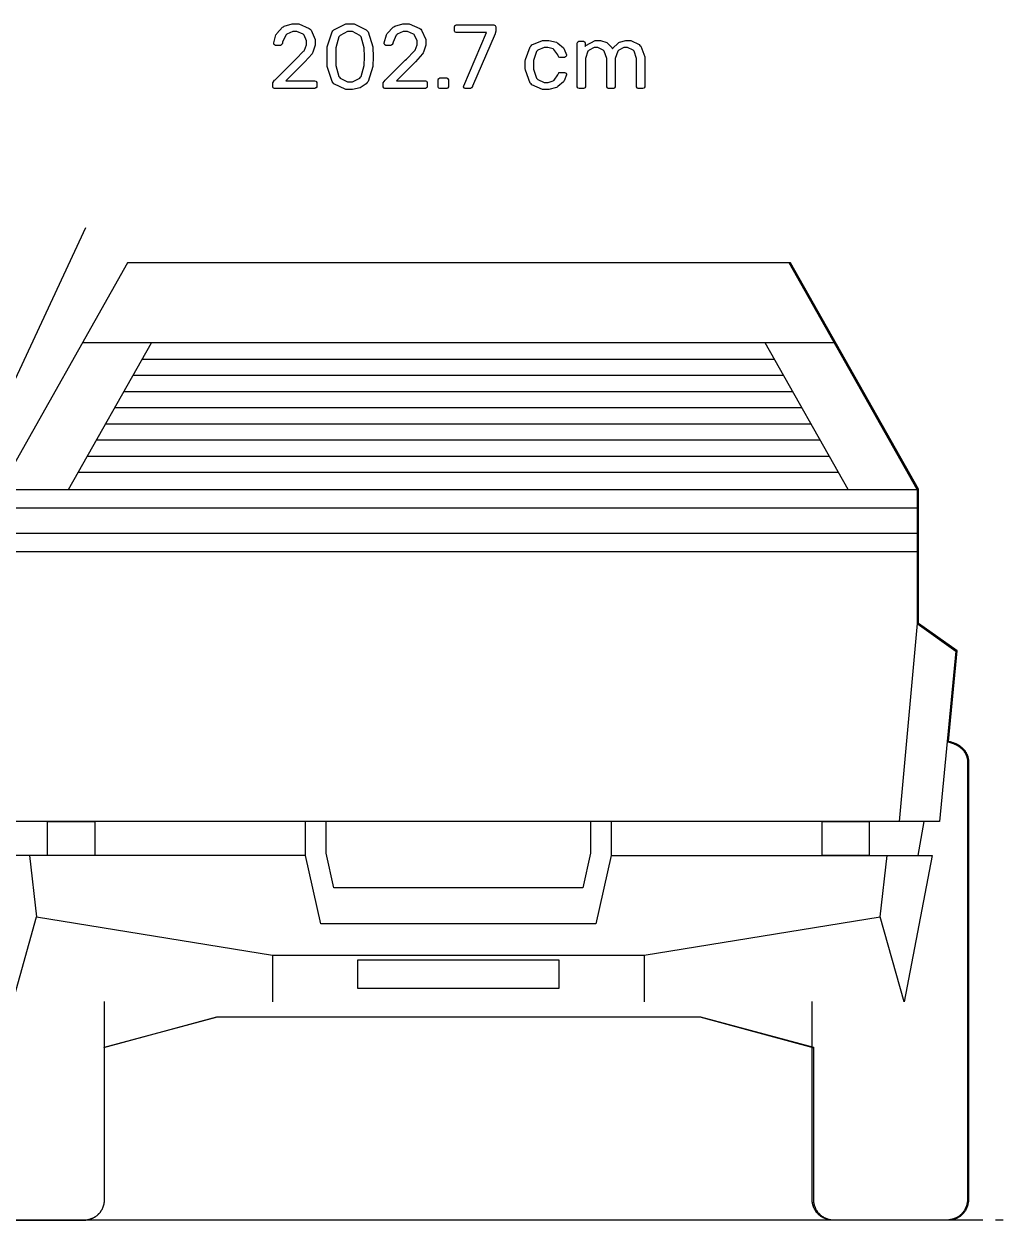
# Model space of a CAD drawing. Header units: millimetres. Extents: x 1207 to 16421, y -1609 to 10563.
# Drawn here: x 11393 to 11832, y 2608 to 3144 of the extents above; entities that cross this region are included whole.
import ezdxf

# ---------------------------------------------------------------- set-up
doc = ezdxf.new("R2010")
doc.units = ezdxf.units.MM
doc.layers.add('blueprint import', color=6, linetype='Continuous')
doc.layers.add('simplify body', color=3, linetype='Continuous')

msp = doc.modelspace()

# ---------------------------------------------------------------- linework, layer by layer
at = {"layer": 'blueprint import'}
for points in [[(11504.885, 3115.415), (11504.841, 3115.463), (11504.617, 3115.947), (11504.617, 3116.099), (11504.617, 3117.313), (11504.617, 3117.763), (11505.465, 3118.961), (11505.64, 3119.105), (11514.502, 3127.951), (11514.997, 3128.39), (11518.472, 3131.865), (11518.674, 3132.136), (11518.861, 3132.408), (11519.806, 3134.812), (11519.806, 3135.603), (11519.806, 3136.543), (11518.674, 3139.145), (11518.459, 3139.373), (11518.225, 3139.608), (11515.468, 3140.739), (11514.552, 3140.739), (11513.583, 3140.739), (11510.918, 3139.547), (11510.684, 3139.312), (11510.436, 3139.078), (11508.987, 3135.883), (11508.94, 3135.483), (11508.929, 3135.412), (11508.588, 3134.836), (11508.527, 3134.788), (11508.47, 3134.751), (11508.021, 3134.528), (11507.882, 3134.528), (11505.936, 3134.528), (11505.782, 3134.528), (11505.36, 3134.751), (11505.323, 3134.788), (11505.276, 3134.836), (11505.076, 3135.225), (11505.076, 3135.355), (11505.076, 3135.72), (11506.04, 3139.206), (11506.231, 3139.536), (11506.407, 3139.879), (11509.057, 3142.625), (11509.411, 3142.835), (11509.754, 3143.059), (11513.346, 3144.132), (11514.552, 3144.132), (11516.259, 3144.132), (11521.018, 3142.151), (11521.406, 3141.751), (11521.784, 3141.363), (11523.717, 3137.123), (11523.717, 3135.707), (11523.717, 3134.565), (11522.668, 3131.441), (11522.469, 3131.098), (11522.256, 3130.757), (11519.015, 3127.141), (11518.579, 3126.752), (11510.542, 3118.61), (11523.374, 3118.61), (11523.539, 3118.61), (11524.024, 3118.408), (11524.071, 3118.362), (11524.106, 3118.325), (11524.33, 3117.832), (11524.33, 3117.654), (11524.33, 3116.123), (11524.33, 3115.958), (11524.095, 3115.486), (11524.058, 3115.439), (11524.011, 3115.404), (11523.528, 3115.167), (11523.374, 3115.167), (11505.547, 3115.167), (11505.38, 3115.167), (11504.935, 3115.378), (11504.885, 3115.415)], [(11531.612, 3117.843), (11531.2, 3118.362), (11529.054, 3125.065), (11529.03, 3125.892), (11528.984, 3129.402), (11529.03, 3133.02), (11529.054, 3133.846), (11531.2, 3140.524), (11531.612, 3141.03), (11532.025, 3141.549), (11537.468, 3144.108), (11539.284, 3144.108), (11541.201, 3144.108), (11546.577, 3141.549), (11546.987, 3141.03), (11547.4, 3140.524), (11549.546, 3133.846), (11549.57, 3133.02), (11549.57, 3132.834), (11549.617, 3130.262), (11549.617, 3129.402), (11549.617, 3128.531), (11549.57, 3126.079), (11549.57, 3125.892), (11549.533, 3125.065), (11547.389, 3118.362), (11546.987, 3117.843), (11546.59, 3117.337), (11543.853, 3115.532), (11540.426, 3114.754), (11539.284, 3114.754), (11537.361, 3114.754), (11532.014, 3117.337), (11531.612, 3117.843)], [(11554.461, 3115.415), (11554.411, 3115.463), (11554.187, 3115.947), (11554.187, 3116.099), (11554.187, 3117.313), (11554.187, 3117.763), (11555.028, 3118.961), (11555.202, 3119.105), (11564.076, 3127.951), (11564.571, 3128.39), (11568.035, 3131.865), (11568.233, 3132.136), (11568.424, 3132.408), (11569.365, 3134.812), (11569.365, 3135.603), (11569.365, 3136.543), (11568.246, 3139.145), (11568.035, 3139.373), (11567.799, 3139.608), (11565.042, 3140.739), (11564.122, 3140.739), (11563.157, 3140.739), (11560.492, 3139.547), (11560.258, 3139.312), (11560.01, 3139.078), (11558.559, 3135.883), (11558.514, 3135.483), (11558.503, 3135.412), (11558.149, 3134.836), (11558.101, 3134.788), (11558.042, 3134.751), (11557.582, 3134.528), (11557.441, 3134.528), (11555.497, 3134.528), (11555.343, 3134.528), (11554.919, 3134.751), (11554.884, 3134.788), (11554.837, 3134.836), (11554.637, 3135.225), (11554.637, 3135.355), (11554.65, 3135.72), (11555.614, 3139.206), (11555.79, 3139.536), (11555.968, 3139.879), (11558.631, 3142.625), (11558.985, 3142.835), (11559.326, 3143.059), (11562.921, 3144.132), (11564.122, 3144.132), (11565.833, 3144.132), (11570.592, 3142.151), (11570.981, 3141.751), (11571.358, 3141.363), (11573.276, 3137.123), (11573.276, 3135.707), (11573.276, 3134.565), (11572.242, 3131.441), (11572.04, 3131.098), (11571.83, 3130.757), (11568.589, 3127.141), (11568.153, 3126.752), (11560.117, 3118.61), (11572.948, 3118.61), (11573.113, 3118.61), (11573.598, 3118.408), (11573.641, 3118.362), (11573.678, 3118.325), (11573.889, 3117.832), (11573.889, 3117.654), (11573.889, 3116.123), (11573.889, 3115.958), (11573.667, 3115.486), (11573.622, 3115.439), (11573.574, 3115.404), (11573.102, 3115.167), (11572.948, 3115.167), (11555.121, 3115.167), (11554.954, 3115.167), (11554.496, 3115.378), (11554.461, 3115.415)], [(11590.46, 3115.415), (11590.41, 3115.463), (11590.232, 3115.91), (11590.232, 3116.051), (11590.317, 3116.416), (11600.499, 3140.231), (11587.066, 3140.231), (11586.888, 3140.231), (11586.416, 3140.468), (11586.382, 3140.503), (11586.332, 3140.548), (11586.11, 3141.03), (11586.11, 3141.185), (11586.11, 3142.705), (11586.11, 3142.896), (11586.312, 3143.391), (11586.358, 3143.424), (11586.392, 3143.472), (11586.888, 3143.695), (11587.066, 3143.695), (11603.668, 3143.695), (11603.844, 3143.695), (11604.326, 3143.472), (11604.374, 3143.424), (11604.411, 3143.391), (11604.621, 3142.883), (11604.621, 3142.705), (11604.621, 3141.315), (11604.621, 3140.926), (11604.35, 3139.879), (11604.302, 3139.738), (11594.231, 3116.205), (11594.194, 3116.134), (11593.816, 3115.532), (11593.781, 3115.486), (11593.736, 3115.439), (11593.238, 3115.191), (11593.075, 3115.191), (11591.047, 3115.191), (11590.988, 3115.191), (11590.493, 3115.378), (11590.46, 3115.415)], [(11544.007, 3120.21), (11544.266, 3120.564), (11545.658, 3125.442), (11545.682, 3126.066), (11545.682, 3126.268), (11545.728, 3128.648), (11545.728, 3129.439), (11545.728, 3130.286), (11545.682, 3132.605), (11545.682, 3132.797), (11545.669, 3133.42), (11544.255, 3138.287), (11543.984, 3138.63), (11543.714, 3138.982), (11540.391, 3140.739), (11539.284, 3140.739), (11538.104, 3140.739), (11534.853, 3138.982), (11534.592, 3138.63), (11534.321, 3138.287), (11532.931, 3133.42), (11532.918, 3132.797), (11532.874, 3129.439), (11532.918, 3126.066), (11532.931, 3125.442), (11534.321, 3120.564), (11534.592, 3120.21), (11534.853, 3119.869), (11538.176, 3118.127), (11539.284, 3118.127), (11540.461, 3118.127), (11543.749, 3119.869), (11544.007, 3120.21)], [(11620.459, 3117.23), (11620.046, 3117.641), (11617.914, 3123.394), (11617.9, 3124.124), (11617.855, 3125.762), (11617.9, 3127.389), (11617.914, 3128.129), (11620.046, 3133.867), (11620.459, 3134.28), (11620.861, 3134.706), (11625.665, 3136.754), (11627.27, 3136.754), (11628.508, 3136.754), (11631.877, 3135.883), (11632.218, 3135.707), (11632.55, 3135.542), (11635.059, 3133.385), (11635.222, 3133.125), (11635.389, 3132.866), (11636.297, 3130.299), (11636.321, 3130.027), (11636.321, 3129.967), (11636.097, 3129.439), (11636.049, 3129.378), (11635.988, 3129.33), (11635.517, 3129.083), (11635.365, 3129.083), (11633.575, 3129.083), (11633.421, 3129.083), (11632.995, 3129.237), (11632.961, 3129.261), (11632.926, 3129.298), (11632.583, 3129.86), (11632.561, 3129.945), (11632.433, 3130.286), (11630.758, 3132.629), (11630.545, 3132.773), (11630.32, 3132.914), (11628.059, 3133.607), (11627.303, 3133.607), (11626.282, 3133.607), (11623.487, 3132.291), (11623.241, 3132.019), (11622.981, 3131.758), (11621.625, 3127.73), (11621.614, 3127.176), (11621.567, 3125.762), (11621.614, 3124.335), (11621.625, 3123.794), (11622.981, 3119.765), (11623.241, 3119.494), (11623.487, 3119.233), (11626.349, 3117.899), (11627.303, 3117.899), (11628.117, 3117.899), (11630.356, 3118.597), (11630.567, 3118.74), (11630.769, 3118.881), (11632.444, 3121.238), (11632.561, 3121.566), (11632.583, 3121.65), (11632.926, 3122.215), (11632.961, 3122.25), (11632.995, 3122.287), (11633.421, 3122.426), (11633.575, 3122.426), (11635.365, 3122.426), (11635.53, 3122.426), (11635.988, 3122.191), (11636.049, 3122.132), (11636.097, 3122.096), (11636.321, 3121.553), (11636.321, 3121.483), (11636.308, 3121.238), (11635.389, 3118.69), (11635.222, 3118.419), (11635.059, 3118.16), (11632.55, 3116.006), (11632.218, 3115.827), (11631.877, 3115.649), (11628.413, 3114.754), (11627.27, 3114.754), (11625.561, 3114.754), (11620.861, 3116.818), (11620.459, 3117.23)], [(11641.446, 3115.415), (11641.396, 3115.463), (11641.173, 3115.947), (11641.173, 3116.099), (11641.173, 3135.388), (11641.173, 3135.566), (11641.396, 3136.037), (11641.446, 3136.072), (11641.494, 3136.117), (11641.963, 3136.343), (11642.13, 3136.343), (11643.825, 3136.343), (11643.992, 3136.343), (11644.437, 3136.117), (11644.485, 3136.072), (11644.52, 3136.037), (11644.732, 3135.553), (11644.732, 3135.388), (11644.732, 3134.009), (11645.097, 3134.471), (11649.283, 3136.754), (11650.681, 3136.754), (11651.639, 3136.754), (11654.513, 3135.824), (11656.715, 3133.633), (11657.034, 3132.996), (11657.201, 3133.279), (11659.508, 3135.566), (11659.816, 3135.731), (11660.11, 3135.907), (11662.927, 3136.754), (11663.871, 3136.754), (11665.224, 3136.754), (11668.971, 3134.847), (11669.325, 3134.471), (11669.666, 3134.093), (11671.445, 3129.426), (11671.445, 3127.858), (11671.445, 3116.099), (11671.445, 3115.934), (11671.221, 3115.463), (11671.173, 3115.415), (11671.128, 3115.378), (11670.659, 3115.143), (11670.504, 3115.143), (11668.76, 3115.143), (11668.582, 3115.143), (11668.124, 3115.378), (11668.076, 3115.415), (11668.026, 3115.463), (11667.805, 3115.947), (11667.805, 3116.099), (11667.805, 3127.493), (11667.805, 3128.661), (11666.684, 3131.937), (11666.473, 3132.16), (11666.239, 3132.395), (11663.741, 3133.563), (11662.914, 3133.563), (11662.08, 3133.563), (11659.792, 3132.358), (11659.569, 3132.112), (11659.334, 3131.876), (11658.166, 3128.587), (11658.166, 3127.493), (11658.166, 3116.099), (11658.166, 3115.934), (11657.942, 3115.463), (11657.894, 3115.415), (11657.846, 3115.378), (11657.375, 3115.143), (11657.221, 3115.143), (11655.433, 3115.143), (11655.255, 3115.143), (11654.797, 3115.378), (11654.747, 3115.415), (11654.699, 3115.463), (11654.478, 3115.947), (11654.478, 3116.099), (11654.478, 3127.493), (11654.478, 3128.661), (11653.301, 3131.9), (11653.075, 3132.136), (11652.838, 3132.384), (11650.401, 3133.563), (11649.6, 3133.563), (11648.75, 3133.563), (11646.466, 3132.384), (11646.229, 3132.136), (11645.981, 3131.9), (11644.815, 3128.637), (11644.815, 3127.541), (11644.815, 3116.099), (11644.815, 3115.934), (11644.591, 3115.463), (11644.543, 3115.415), (11644.498, 3115.378), (11644.024, 3115.143), (11643.874, 3115.143), (11642.083, 3115.143), (11642.009, 3115.156), (11641.494, 3115.378), (11641.446, 3115.415)], [(11579.006, 3115.415), (11578.958, 3115.463), (11578.734, 3115.947), (11578.734, 3116.099), (11578.734, 3118.903), (11578.734, 3119.081), (11578.958, 3119.55), (11579.006, 3119.598), (11579.051, 3119.657), (11579.525, 3119.895), (11579.688, 3119.895), (11582.492, 3119.895), (11582.659, 3119.895), (11583.117, 3119.657), (11583.165, 3119.598), (11583.211, 3119.55), (11583.445, 3119.068), (11583.445, 3118.903), (11583.445, 3116.099), (11583.445, 3115.934), (11583.211, 3115.463), (11583.165, 3115.415), (11583.117, 3115.378), (11582.646, 3115.143), (11582.492, 3115.143), (11579.688, 3115.143), (11579.618, 3115.156), (11579.051, 3115.378), (11579.006, 3115.415)], [(11587.854, 3036.998), (11439.443, 3036.998), (11382.045, 2935.423), (11793.663, 2935.423), (11736.268, 3036.998), (11587.854, 3036.998)], [(11403.595, 2786.456), (11424.76, 2786.456), (11424.76, 2771.211), (11403.595, 2771.211), (11403.595, 2786.456)], [(11750.974, 2786.456), (11772.122, 2786.456), (11772.122, 2771.211), (11750.974, 2771.211), (11750.974, 2786.456)], [(11542.782, 2724.454), (11632.939, 2724.454), (11632.939, 2711.62), (11542.782, 2711.62), (11542.782, 2724.454)]]:
    msp.add_lwpolyline(points, close=True, dxfattribs=at)
for points in [[(11376.885, 2607.845), (11394.347, 2607.845), (11411.798, 2607.845), (11419.728, 2607.845), (11419.728, 2607.845), (11419.776, 2607.845), (11419.939, 2607.845), (11419.939, 2607.845), (11419.989, 2607.845), (11420.141, 2607.845), (11420.141, 2607.845), (11420.482, 2607.845), (11420.482, 2607.845), (11420.588, 2607.845), (11420.588, 2607.845), (11420.705, 2607.845), (11420.823, 2607.868), (11420.929, 2607.892), (11421.046, 2607.915), (11421.155, 2607.939), (11421.272, 2607.951), (11421.39, 2607.974), (11421.496, 2607.998), (11421.613, 2608.021), (11421.613, 2608.021), (11421.72, 2608.045), (11421.72, 2608.045), (11421.954, 2608.092), (11422.061, 2608.116), (11422.178, 2608.139), (11422.287, 2608.163), (11422.287, 2608.163), (11422.404, 2608.187), (11422.404, 2608.187), (11422.521, 2608.21), (11422.628, 2608.234), (11422.628, 2608.234), (11422.745, 2608.269), (11422.745, 2608.269), (11422.851, 2608.316), (11423.086, 2608.41), (11423.192, 2608.457), (11423.31, 2608.505), (11423.418, 2608.54), (11423.418, 2608.54), (11423.535, 2608.587), (11423.535, 2608.587), (11423.653, 2608.634), (11423.759, 2608.681), (11423.876, 2608.728), (11423.981, 2608.776), (11424.1, 2608.811), (11424.217, 2608.858), (11424.241, 2608.87), (11424.419, 2608.976), (11424.419, 2608.976), (11424.441, 2608.999), (11424.619, 2609.082), (11424.619, 2609.082), (11424.643, 2609.105), (11424.817, 2609.2), (11424.817, 2609.2), (11424.841, 2609.223), (11425.032, 2609.341), (11425.032, 2609.341), (11425.043, 2609.365), (11425.229, 2609.471), (11425.229, 2609.471), (11425.256, 2609.494), (11425.434, 2609.612), (11425.434, 2609.612), (11425.453, 2609.636), (11425.62, 2609.742), (11425.62, 2609.742), (11425.631, 2609.765), (11425.799, 2609.907), (11425.799, 2609.907), (11425.818, 2609.93), (11425.972, 2610.06), (11425.972, 2610.06), (11425.996, 2610.084), (11426.163, 2610.213), (11426.163, 2610.213), (11426.174, 2610.237), (11426.337, 2610.378), (11426.337, 2610.378), (11426.361, 2610.401), (11426.515, 2610.531), (11426.515, 2610.531), (11426.539, 2610.555), (11426.682, 2610.72), (11426.682, 2610.72), (11426.702, 2610.743), (11426.832, 2610.897), (11426.832, 2610.897), (11426.856, 2610.92), (11426.997, 2611.073), (11426.997, 2611.073), (11427.01, 2611.097), (11427.152, 2611.262), (11427.152, 2611.262), (11427.165, 2611.285), (11427.319, 2611.439), (11427.319, 2611.439), (11427.328, 2611.462), (11427.447, 2611.627), (11427.447, 2611.627), (11427.458, 2611.651), (11427.586, 2611.828), (11427.586, 2611.828), (11427.599, 2611.851), (11427.716, 2612.028), (11427.716, 2612.028), (11427.727, 2612.051), (11427.858, 2612.228), (11427.858, 2612.228), (11427.871, 2612.252), (11427.964, 2612.44), (11427.964, 2612.44), (11427.975, 2612.475), (11428.081, 2612.641), (11428.081, 2612.641), (11428.094, 2612.676), (11428.19, 2612.841), (11428.19, 2612.841), (11428.235, 2612.959), (11428.283, 2613.065), (11428.377, 2613.301), (11428.424, 2613.406), (11428.47, 2613.524), (11428.507, 2613.63), (11428.6, 2613.866), (11428.648, 2613.972), (11428.696, 2614.09), (11428.741, 2614.196), (11428.778, 2614.314), (11428.826, 2614.432), (11428.848, 2614.538), (11428.848, 2614.538), (11428.872, 2614.656), (11428.872, 2614.656), (11428.896, 2614.761), (11428.943, 2614.997), (11428.965, 2615.103), (11428.989, 2615.221), (11429.013, 2615.327), (11429.037, 2615.445), (11429.05, 2615.563), (11429.074, 2615.669), (11429.095, 2615.787), (11429.119, 2615.893), (11429.167, 2616.129), (11429.191, 2616.234), (11429.213, 2616.352), (11429.213, 2617.024), (11429.213, 2617.083), (11429.213, 2617.236), (11429.213, 2617.236), (11429.213, 2617.978), (11429.213, 2620.194), (11429.213, 2627.924), (11429.213, 2638.823), (11429.213, 2651.302), (11429.213, 2663.792), (11429.213, 2674.668), (11429.213, 2682.375), (11429.213, 2685.286), (11429.213, 2685.286), (11479.825, 2698.953), (11696.474, 2698.953), (11747.082, 2685.286), (11747.082, 2617.342), (11747.082, 2617.295), (11747.082, 2617.142), (11747.082, 2617.142), (11747.082, 2617.095), (11747.082, 2616.942), (11747.082, 2616.942), (11747.082, 2616.376), (11747.106, 2616.258), (11747.13, 2616.152), (11747.177, 2615.916), (11747.177, 2615.916), (11747.191, 2615.81), (11747.191, 2615.81), (11747.212, 2615.692), (11747.236, 2615.586), (11747.284, 2615.351), (11747.308, 2615.245), (11747.332, 2615.127), (11747.353, 2615.021), (11747.401, 2614.785), (11747.425, 2614.679), (11747.449, 2614.561), (11747.471, 2614.455), (11747.508, 2614.337), (11747.555, 2614.22), (11747.601, 2614.113), (11747.649, 2613.996), (11747.697, 2613.89), (11747.742, 2613.772), (11747.779, 2613.654), (11747.827, 2613.548), (11747.873, 2613.43), (11747.92, 2613.324), (11748.014, 2613.088), (11748.051, 2612.982), (11748.096, 2612.864), (11748.107, 2612.841), (11748.214, 2612.664), (11748.214, 2612.664), (11748.224, 2612.641), (11748.322, 2612.464), (11748.322, 2612.464), (11748.333, 2612.44), (11748.439, 2612.252), (11748.439, 2612.252), (11748.452, 2612.24), (11748.581, 2612.051), (11748.581, 2612.051), (11748.589, 2612.028), (11748.711, 2611.851), (11748.711, 2611.851), (11748.72, 2611.828), (11748.85, 2611.639), (11748.85, 2611.639), (11748.861, 2611.627), (11748.98, 2611.462), (11748.98, 2611.462), (11748.991, 2611.439), (11749.145, 2611.285), (11749.145, 2611.285), (11749.158, 2611.262), (11749.299, 2611.097), (11749.299, 2611.097), (11749.31, 2611.085), (11749.454, 2610.92), (11749.454, 2610.92), (11749.473, 2610.897), (11749.617, 2610.743), (11749.617, 2610.743), (11749.64, 2610.72), (11749.769, 2610.555), (11749.769, 2610.555), (11749.795, 2610.543), (11749.96, 2610.401), (11749.96, 2610.401), (11749.973, 2610.378), (11750.136, 2610.237), (11750.136, 2610.237), (11750.16, 2610.225), (11750.314, 2610.084), (11750.314, 2610.084), (11750.338, 2610.072), (11750.501, 2609.93), (11750.501, 2609.93), (11750.511, 2609.919), (11750.679, 2609.765), (11750.679, 2609.765), (11750.703, 2609.754), (11750.865, 2609.636), (11750.865, 2609.636), (11750.876, 2609.624), (11751.067, 2609.494), (11751.067, 2609.494), (11751.078, 2609.483), (11751.265, 2609.365), (11751.265, 2609.365), (11751.291, 2609.353), (11751.467, 2609.223), (11751.467, 2609.223), (11751.489, 2609.211), (11751.68, 2609.105), (11751.68, 2609.105), (11751.704, 2609.094), (11751.878, 2608.999), (11751.878, 2608.999), (11751.901, 2608.988), (11752.08, 2608.882), (11752.08, 2608.882), (11752.199, 2608.834), (11752.303, 2608.799), (11752.54, 2608.705), (11752.644, 2608.658), (11752.762, 2608.611), (11752.868, 2608.564), (11752.987, 2608.516), (11753.107, 2608.481), (11753.211, 2608.434), (11753.328, 2608.387), (11753.435, 2608.339), (11753.552, 2608.292), (11753.552, 2608.292), (11753.669, 2608.245), (11753.669, 2608.245), (11753.776, 2608.234), (11753.893, 2608.21), (11753.999, 2608.187), (11754.236, 2608.139), (11754.343, 2608.116), (11754.46, 2608.092), (11754.46, 2608.092), (11754.566, 2608.069), (11754.566, 2608.069), (11754.801, 2608.021), (11754.907, 2607.998), (11755.025, 2607.974), (11755.025, 2607.974), (11755.131, 2607.951), (11755.131, 2607.951), (11755.251, 2607.939), (11755.368, 2607.915), (11755.474, 2607.892), (11755.592, 2607.868), (11756.26, 2607.868), (11756.31, 2607.868), (11756.475, 2607.868), (11756.475, 2607.868), (11758.467, 2607.868), (11764.451, 2607.868), (11781.926, 2607.868), (11799.377, 2607.868), (11807.307, 2607.868), (11807.307, 2607.868), (11807.355, 2607.868), (11807.509, 2607.868), (11807.509, 2607.868), (11807.555, 2607.868), (11807.709, 2607.868), (11807.709, 2607.868), (11808.276, 2607.868), (11808.51, 2607.915), (11808.617, 2607.939), (11808.734, 2607.951), (11808.84, 2607.974), (11809.075, 2608.021), (11809.181, 2608.045), (11809.299, 2608.069), (11809.407, 2608.092), (11809.642, 2608.139), (11809.748, 2608.163), (11809.866, 2608.187), (11809.972, 2608.21), (11810.089, 2608.234), (11810.207, 2608.245), (11810.311, 2608.292), (11810.43, 2608.339), (11810.539, 2608.387), (11810.773, 2608.481), (11810.88, 2608.516), (11810.997, 2608.564), (11811.101, 2608.611), (11811.338, 2608.705), (11811.442, 2608.752), (11811.56, 2608.799), (11811.668, 2608.834), (11811.668, 2608.834), (11811.788, 2608.882), (11811.788, 2608.882), (11811.812, 2608.893), (11811.985, 2608.999), (11811.985, 2608.999), (11812.009, 2609.023), (11812.198, 2609.105), (11812.198, 2609.105), (11812.209, 2609.129), (11812.4, 2609.223), (11812.4, 2609.223), (11812.424, 2609.247), (11812.598, 2609.365), (11812.598, 2609.365), (11812.622, 2609.388), (11812.8, 2609.494), (11812.8, 2609.494), (11812.822, 2609.518), (11813.013, 2609.636), (11813.013, 2609.636), (11813.024, 2609.659), (11813.191, 2609.765), (11813.191, 2609.765), (11813.21, 2609.789), (11813.365, 2609.93), (11813.365, 2609.93), (11813.388, 2609.954), (11813.556, 2610.084), (11813.556, 2610.084), (11813.575, 2610.107), (11813.729, 2610.237), (11813.729, 2610.237), (11813.753, 2610.26), (11813.921, 2610.401), (11813.921, 2610.401), (11813.931, 2610.425), (11814.094, 2610.555), (11814.094, 2610.555), (11814.118, 2610.578), (11814.249, 2610.743), (11814.249, 2610.743), (11814.272, 2610.767), (11814.414, 2610.92), (11814.414, 2610.92), (11814.427, 2610.944), (11814.568, 2611.097), (11814.568, 2611.097), (11814.577, 2611.12), (11814.731, 2611.285), (11814.731, 2611.285), (11814.744, 2611.309), (11814.885, 2611.462), (11814.885, 2611.462), (11814.898, 2611.486), (11815.026, 2611.639), (11815.026, 2611.639), (11815.039, 2611.662), (11815.156, 2611.851), (11815.156, 2611.851), (11815.169, 2611.874), (11815.298, 2612.051), (11815.298, 2612.051), (11815.311, 2612.075), (11815.428, 2612.252), (11815.428, 2612.252), (11815.441, 2612.275), (11815.545, 2612.464), (11815.545, 2612.464), (11815.558, 2612.499), (11815.652, 2612.664), (11815.652, 2612.664), (11815.662, 2612.699), (11815.769, 2612.864), (11815.769, 2612.864), (11815.817, 2612.982), (11815.862, 2613.088), (11815.91, 2613.206), (11815.947, 2613.324), (11815.993, 2613.43), (11816.04, 2613.548), (11816.086, 2613.654), (11816.182, 2613.89), (11816.216, 2613.996), (11816.264, 2614.113), (11816.312, 2614.22), (11816.405, 2614.455), (11816.429, 2614.561), (11816.453, 2614.679), (11816.453, 2614.679), (11816.475, 2614.785), (11816.475, 2614.785), (11816.488, 2614.903), (11816.512, 2615.021), (11816.536, 2615.127), (11816.559, 2615.245), (11816.583, 2615.351), (11816.629, 2615.586), (11816.653, 2615.692), (11816.677, 2615.81), (11816.701, 2615.916), (11816.701, 2615.916), (11816.722, 2616.034), (11816.722, 2616.034), (11816.746, 2616.152), (11816.759, 2616.258), (11816.783, 2616.376), (11816.783, 2617.048), (11816.783, 2617.106), (11816.783, 2617.26), (11816.783, 2617.26), (11816.783, 2619.381), (11816.783, 2625.732), (11816.783, 2647.967), (11816.783, 2679.393), (11816.783, 2715.404), (11816.783, 2751.414), (11816.783, 2782.816), (11816.783, 2805.03), (11816.783, 2813.455), (11816.783, 2813.455), (11816.783, 2813.501), (11816.783, 2813.629), (11816.783, 2813.629), (11816.783, 2813.679), (11816.783, 2813.82), (11816.783, 2813.82), (11816.783, 2813.865), (11816.759, 2813.996), (11816.759, 2813.996), (11816.759, 2814.043), (11816.746, 2814.172), (11816.746, 2814.172), (11816.746, 2814.222), (11816.722, 2814.361), (11816.722, 2814.361), (11816.714, 2814.384), (11816.701, 2814.539), (11816.701, 2814.539), (11816.69, 2814.563), (11816.677, 2814.715), (11816.677, 2814.715), (11816.666, 2814.736), (11816.629, 2814.904), (11816.629, 2814.904), (11816.616, 2814.927), (11816.583, 2815.082), (11816.583, 2815.082), (11816.57, 2815.106), (11816.536, 2815.255), (11816.536, 2815.255), (11816.523, 2815.279), (11816.488, 2815.447), (11816.488, 2815.447), (11816.475, 2815.47), (11816.453, 2815.62), (11816.453, 2815.62), (11816.442, 2815.644), (11816.381, 2815.811), (11816.381, 2815.811), (11816.368, 2815.835), (11816.312, 2815.985), (11816.312, 2815.985), (11816.299, 2816.009), (11816.24, 2816.163), (11816.24, 2816.163), (11816.227, 2816.187), (11816.182, 2816.354), (11816.182, 2816.354), (11816.171, 2816.374), (11816.086, 2816.528), (11816.086, 2816.528), (11816.077, 2816.552), (11815.993, 2816.706), (11815.993, 2816.706), (11815.98, 2816.73), (11815.91, 2816.893), (11815.91, 2816.893), (11815.899, 2816.917), (11815.817, 2817.071), (11815.817, 2817.071), (11815.806, 2817.095), (11815.721, 2817.247), (11815.721, 2817.247), (11815.708, 2817.271), (11815.615, 2817.436), (11815.615, 2817.436), (11815.604, 2817.46), (11815.497, 2817.614), (11815.497, 2817.614), (11815.474, 2817.636), (11815.38, 2817.79), (11815.38, 2817.79), (11815.356, 2817.814), (11815.274, 2817.979), (11815.274, 2817.979), (11815.25, 2818.001), (11815.133, 2818.155), (11815.133, 2818.155), (11815.109, 2818.179), (11815.002, 2818.32), (11815.002, 2818.32), (11814.978, 2818.344), (11814.861, 2818.474), (11814.861, 2818.474), (11814.837, 2818.498), (11814.731, 2818.637), (11814.731, 2818.637), (11814.707, 2818.661), (11814.59, 2818.791), (11814.59, 2818.791), (11814.568, 2818.815), (11814.44, 2818.946), (11814.44, 2818.946), (11814.414, 2818.969), (11814.272, 2819.111), (11814.272, 2819.111), (11814.249, 2819.132), (11814.118, 2819.263), (11814.118, 2819.263), (11814.094, 2819.287), (11813.953, 2819.428), (11813.953, 2819.428), (11813.931, 2819.452), (11813.801, 2819.582), (11813.801, 2819.582), (11813.777, 2819.606), (11813.625, 2819.723), (11813.625, 2819.723), (11813.599, 2819.747), (11813.436, 2819.853), (11813.436, 2819.853), (11813.412, 2819.877), (11813.258, 2819.995), (11813.258, 2819.995), (11813.234, 2820.016), (11813.082, 2820.125), (11813.082, 2820.125), (11813.061, 2820.144), (11812.893, 2820.264), (11812.893, 2820.264), (11812.869, 2820.288), (11812.715, 2820.392), (11812.715, 2820.392), (11812.691, 2820.416), (11812.528, 2820.535), (11812.528, 2820.535), (11812.504, 2820.559), (11812.326, 2820.664), (11812.326, 2820.664), (11812.307, 2820.687), (11812.129, 2820.783), (11812.129, 2820.783), (11812.103, 2820.807), (11811.929, 2820.9), (11811.929, 2820.9), (11811.905, 2820.924), (11811.714, 2821.009), (11811.714, 2821.009), (11811.681, 2821.018), (11811.516, 2821.126), (11811.516, 2821.126), (11811.479, 2821.137), (11811.314, 2821.23), (11811.314, 2821.23), (11811.195, 2821.276), (11811.091, 2821.326), (11810.854, 2821.419), (11810.75, 2821.467), (11810.632, 2821.502), (11810.183, 2821.691), (11809.959, 2821.771), (11809.724, 2821.869), (11809.277, 2822.01), (11809.051, 2822.067), (11808.827, 2822.138), (11808.593, 2822.208), (11808.369, 2822.277), (11808.145, 2822.314), (11807.696, 2822.408), (11811.634, 2863.027), (11794.252, 2875.307), (11794.252, 2935.484), (11736.857, 3037.069), (11587.854, 3037.069), (11587.854, 3036.998), (11587.854, 3036.998), (11439.443, 3036.998), (11382.045, 2935.423)], [(11413.082, 2935.423), (11450.211, 3001.139)], [(11756.532, 3001.139), (11419.161, 3001.139)], [(11762.65, 2935.423), (11725.495, 3001.139)], [(11446.11, 2993.881), (11729.598, 2993.881)], [(11442.023, 2986.635), (11733.686, 2986.635)], [(11437.922, 2979.377), (11737.81, 2979.377)], [(11433.811, 2972.116), (11741.9, 2972.116)], [(11429.71, 2964.87), (11745.998, 2964.87)], [(11425.62, 2957.612), (11750.09, 2957.612)], [(11421.52, 2950.351), (11754.188, 2950.351)], [(11417.43, 2943.082), (11758.3, 2943.082)], [(11793.663, 2935.423), (11793.663, 2875.233), (11785.523, 2786.456)], [(11382.045, 2927.14), (11793.663, 2927.14)], [(11382.045, 2915.876), (11793.663, 2915.876)], [(11382.045, 2907.592), (11793.663, 2907.592)], [(11793.663, 2875.233), (11811.045, 2862.931), (11803.643, 2786.456), (11372.087, 2786.456), (11364.663, 2862.931), (11382.045, 2875.233)], [(11807.036, 2822.338), (11807.261, 2822.301), (11807.709, 2822.208), (11807.943, 2822.138), (11808.167, 2822.067), (11808.393, 2822.01), (11808.84, 2821.869), (11809.075, 2821.795), (11809.299, 2821.715), (11809.525, 2821.621), (11809.525, 2821.621), (11809.748, 2821.524), (11809.748, 2821.524), (11809.972, 2821.443), (11810.207, 2821.35), (11810.311, 2821.3), (11810.43, 2821.256), (11810.539, 2821.206), (11810.656, 2821.172), (11810.773, 2821.126), (11810.88, 2821.078), (11810.997, 2821.028), (11811.021, 2821.018), (11811.195, 2820.911), (11811.195, 2820.911), (11811.221, 2820.9), (11811.399, 2820.807), (11811.399, 2820.807), (11811.423, 2820.794), (11811.61, 2820.687), (11811.61, 2820.687), (11811.621, 2820.677), (11811.812, 2820.583), (11811.812, 2820.583), (11811.833, 2820.57), (11812.009, 2820.442), (11812.009, 2820.442), (11812.035, 2820.429), (11812.222, 2820.312), (11812.222, 2820.312), (11812.233, 2820.299), (11812.4, 2820.17), (11812.4, 2820.17), (11812.424, 2820.157), (11812.574, 2820.04), (11812.574, 2820.04), (11812.598, 2820.027), (11812.765, 2819.899), (11812.765, 2819.899), (11812.776, 2819.886), (11812.943, 2819.769), (11812.943, 2819.769), (11812.963, 2819.756), (11813.117, 2819.63), (11813.117, 2819.63), (11813.141, 2819.617), (11813.308, 2819.475), (11813.308, 2819.475), (11813.319, 2819.465), (11813.458, 2819.31), (11813.458, 2819.31), (11813.482, 2819.297), (11813.625, 2819.156), (11813.625, 2819.156), (11813.636, 2819.143), (11813.777, 2818.993), (11813.777, 2818.993), (11813.79, 2818.98), (11813.931, 2818.839), (11813.931, 2818.839), (11813.944, 2818.815), (11814.094, 2818.674), (11814.094, 2818.674), (11814.107, 2818.661), (11814.225, 2818.52), (11814.225, 2818.52), (11814.236, 2818.498), (11814.366, 2818.357), (11814.366, 2818.357), (11814.379, 2818.344), (11814.496, 2818.203), (11814.496, 2818.203), (11814.507, 2818.179), (11814.637, 2818.025), (11814.637, 2818.025), (11814.65, 2818.001), (11814.779, 2817.838), (11814.779, 2817.838), (11814.792, 2817.825), (11814.885, 2817.66), (11814.885, 2817.66), (11814.898, 2817.636), (11815.002, 2817.484), (11815.002, 2817.484), (11815.015, 2817.46), (11815.109, 2817.295), (11815.109, 2817.295), (11815.119, 2817.282), (11815.226, 2817.117), (11815.226, 2817.117), (11815.239, 2817.095), (11815.321, 2816.941), (11815.321, 2816.941), (11815.321, 2816.917), (11815.404, 2816.752), (11815.404, 2816.752), (11815.417, 2816.73), (11815.497, 2816.576), (11815.497, 2816.576), (11815.51, 2816.552), (11815.591, 2816.387), (11815.591, 2816.387), (11815.591, 2816.374), (11815.652, 2816.211), (11815.652, 2816.211), (11815.662, 2816.187), (11815.721, 2816.033), (11815.721, 2816.033), (11815.732, 2816.009), (11815.793, 2815.846), (11815.793, 2815.846), (11815.793, 2815.835), (11815.862, 2815.668), (11815.862, 2815.668), (11815.862, 2815.644), (11815.923, 2815.49), (11815.923, 2815.49), (11815.923, 2815.47), (11815.969, 2815.303), (11815.969, 2815.303), (11815.969, 2815.292), (11816.016, 2815.125), (11816.016, 2815.125), (11816.016, 2815.106), (11816.064, 2814.951), (11816.064, 2814.951), (11816.064, 2814.927), (11816.11, 2814.76), (11816.11, 2814.76), (11816.11, 2814.749), (11816.134, 2814.586), (11816.134, 2814.586), (11816.134, 2814.563), (11816.158, 2814.395), (11816.158, 2814.395), (11816.158, 2814.384), (11816.182, 2814.222), (11816.182, 2814.222), (11816.182, 2814.185), (11816.195, 2814.043), (11816.195, 2814.043), (11816.195, 2813.996), (11816.216, 2813.852), (11816.216, 2813.852), (11816.216, 2813.82), (11816.216, 2813.679), (11816.216, 2813.679), (11816.216, 2813.642), (11816.216, 2813.501), (11816.216, 2813.501), (11816.216, 2811.392), (11816.216, 2805.05), (11816.216, 2782.816), (11816.216, 2751.39), (11816.216, 2715.38), (11816.216, 2679.369), (11816.216, 2647.967), (11816.216, 2625.756), (11816.216, 2617.319), (11816.216, 2617.319), (11816.216, 2617.271), (11816.216, 2617.118), (11816.216, 2617.118), (11816.216, 2617.071), (11816.216, 2616.918), (11816.216, 2616.918), (11816.216, 2616.576), (11816.216, 2616.576), (11816.216, 2616.458), (11816.216, 2616.458), (11816.216, 2616.352), (11816.195, 2616.234), (11816.182, 2616.129), (11816.134, 2615.893), (11816.134, 2615.893), (11816.11, 2615.787), (11816.11, 2615.787), (11816.086, 2615.669), (11816.064, 2615.563), (11816.016, 2615.327), (11815.993, 2615.221), (11815.969, 2615.103), (11815.947, 2614.997), (11815.923, 2614.879), (11815.91, 2614.761), (11815.886, 2614.656), (11815.862, 2614.538), (11815.838, 2614.432), (11815.745, 2614.196), (11815.699, 2614.09), (11815.652, 2613.972), (11815.615, 2613.866), (11815.521, 2613.63), (11815.474, 2613.524), (11815.428, 2613.406), (11815.38, 2613.301), (11815.343, 2613.183), (11815.298, 2613.065), (11815.25, 2612.959), (11815.204, 2612.841), (11815.193, 2612.817), (11815.085, 2612.641), (11815.085, 2612.641), (11815.063, 2612.617), (11814.978, 2612.44), (11814.978, 2612.44), (11814.954, 2612.417), (11814.861, 2612.228), (11814.861, 2612.228), (11814.837, 2612.216), (11814.731, 2612.028), (11814.731, 2612.028), (11814.707, 2612.004), (11814.59, 2611.828), (11814.59, 2611.828), (11814.568, 2611.804), (11814.459, 2611.627), (11814.459, 2611.627), (11814.44, 2611.604), (11814.32, 2611.439), (11814.32, 2611.439), (11814.296, 2611.415), (11814.166, 2611.262), (11814.166, 2611.262), (11814.142, 2611.238), (11814.001, 2611.073), (11814.001, 2611.073), (11813.977, 2611.062), (11813.847, 2610.897), (11813.847, 2610.897), (11813.823, 2610.873), (11813.684, 2610.72), (11813.684, 2610.72), (11813.66, 2610.696), (11813.53, 2610.531), (11813.53, 2610.531), (11813.506, 2610.52), (11813.352, 2610.378), (11813.352, 2610.378), (11813.328, 2610.355), (11813.165, 2610.213), (11813.165, 2610.213), (11813.141, 2610.201), (11812.987, 2610.06), (11812.987, 2610.06), (11812.963, 2610.048), (11812.8, 2609.907), (11812.8, 2609.907), (11812.776, 2609.895), (11812.622, 2609.742), (11812.622, 2609.742), (11812.598, 2609.73), (11812.444, 2609.612), (11812.444, 2609.612), (11812.424, 2609.6), (11812.233, 2609.471), (11812.233, 2609.471), (11812.209, 2609.459), (11812.035, 2609.341), (11812.035, 2609.341), (11812.009, 2609.329), (11811.833, 2609.2), (11811.833, 2609.2), (11811.812, 2609.188), (11811.634, 2609.082), (11811.634, 2609.082), (11811.597, 2609.07), (11811.423, 2608.976), (11811.423, 2608.976), (11811.386, 2608.964), (11811.221, 2608.858), (11811.221, 2608.858), (11811.101, 2608.811), (11810.997, 2608.776), (11810.88, 2608.728), (11810.773, 2608.681), (11810.539, 2608.587), (11810.43, 2608.54), (11810.43, 2608.54), (11810.311, 2608.505), (11810.311, 2608.505), (11810.207, 2608.457), (11809.972, 2608.363), (11809.866, 2608.316), (11809.748, 2608.269), (11809.642, 2608.234), (11809.407, 2608.187), (11809.299, 2608.163), (11809.181, 2608.139), (11809.075, 2608.116), (11808.84, 2608.069), (11808.734, 2608.045), (11808.617, 2608.021), (11808.51, 2607.998), (11808.276, 2607.951), (11808.276, 2607.951), (11808.167, 2607.939), (11808.167, 2607.939), (11808.05, 2607.915), (11807.943, 2607.892), (11807.826, 2607.868), (11807.826, 2607.868), (11807.709, 2607.845), (11807.709, 2607.845), (11807.036, 2607.845), (11806.979, 2607.845), (11806.838, 2607.845), (11806.838, 2607.845), (11804.833, 2607.845), (11798.837, 2607.845), (11781.361, 2607.845), (11763.912, 2607.845), (11755.993, 2607.845), (11755.993, 2607.845), (11755.933, 2607.845), (11755.791, 2607.845), (11755.791, 2607.845), (11755.733, 2607.845), (11755.592, 2607.845), (11755.592, 2607.845), (11755.025, 2607.845), (11754.907, 2607.868), (11754.801, 2607.892), (11754.566, 2607.939), (11754.46, 2607.951), (11754.343, 2607.974), (11754.236, 2607.998), (11753.999, 2608.045), (11753.893, 2608.069), (11753.776, 2608.092), (11753.669, 2608.116), (11753.435, 2608.163), (11753.328, 2608.187), (11753.211, 2608.21), (11753.107, 2608.234), (11753.107, 2608.234), (11752.987, 2608.269), (11752.987, 2608.269), (11752.868, 2608.316), (11752.762, 2608.363), (11752.644, 2608.41), (11752.54, 2608.457), (11752.421, 2608.505), (11752.303, 2608.54), (11752.303, 2608.54), (11752.199, 2608.587), (11752.199, 2608.587), (11752.08, 2608.634), (11751.975, 2608.681), (11751.736, 2608.776), (11751.63, 2608.811), (11751.513, 2608.858), (11751.48, 2608.87), (11751.315, 2608.976), (11751.315, 2608.976), (11751.278, 2608.999), (11751.113, 2609.082), (11751.113, 2609.082), (11751.091, 2609.105), (11750.9, 2609.2), (11750.9, 2609.2), (11750.876, 2609.223), (11750.703, 2609.341), (11750.703, 2609.341), (11750.679, 2609.365), (11750.501, 2609.471), (11750.501, 2609.471), (11750.474, 2609.494), (11750.301, 2609.612), (11750.301, 2609.612), (11750.277, 2609.636), (11750.11, 2609.742), (11750.11, 2609.742), (11750.09, 2609.765), (11749.936, 2609.907), (11749.936, 2609.907), (11749.912, 2609.93), (11749.745, 2610.06), (11749.745, 2610.06), (11749.721, 2610.084), (11749.571, 2610.213), (11749.571, 2610.213), (11749.547, 2610.237), (11749.393, 2610.378), (11749.393, 2610.378), (11749.369, 2610.401), (11749.206, 2610.531), (11749.206, 2610.531), (11749.182, 2610.555), (11749.052, 2610.72), (11749.052, 2610.72), (11749.028, 2610.743), (11748.887, 2610.897), (11748.887, 2610.897), (11748.861, 2610.92), (11748.733, 2611.073), (11748.733, 2611.073), (11748.711, 2611.097), (11748.581, 2611.262), (11748.581, 2611.262), (11748.557, 2611.285), (11748.415, 2611.439), (11748.415, 2611.439), (11748.392, 2611.462), (11748.285, 2611.627), (11748.285, 2611.627), (11748.261, 2611.651), (11748.144, 2611.828), (11748.144, 2611.828), (11748.12, 2611.851), (11748.014, 2612.028), (11748.014, 2612.028), (11747.99, 2612.051), (11747.873, 2612.228), (11747.873, 2612.228), (11747.849, 2612.252), (11747.755, 2612.44), (11747.755, 2612.44), (11747.731, 2612.475), (11747.649, 2612.641), (11747.649, 2612.641), (11747.638, 2612.676), (11747.532, 2612.841), (11747.532, 2612.841), (11747.484, 2612.959), (11747.449, 2613.065), (11747.353, 2613.301), (11747.308, 2613.406), (11747.26, 2613.524), (11747.212, 2613.63), (11747.177, 2613.748), (11747.13, 2613.866), (11747.082, 2613.972), (11747.036, 2614.09), (11746.989, 2614.196), (11746.943, 2614.314), (11746.906, 2614.432), (11746.882, 2614.538), (11746.858, 2614.656), (11746.834, 2614.761), (11746.789, 2614.997), (11746.765, 2615.103), (11746.741, 2615.221), (11746.717, 2615.327), (11746.671, 2615.563), (11746.648, 2615.669), (11746.624, 2615.787), (11746.611, 2615.893), (11746.567, 2616.129), (11746.541, 2616.234), (11746.517, 2616.352), (11746.517, 2616.458), (11746.517, 2616.458), (11746.517, 2616.576), (11746.517, 2616.576), (11746.517, 2617.024), (11746.517, 2617.083), (11746.517, 2617.236), (11746.517, 2617.236), (11746.517, 2618.202), (11746.517, 2621.078), (11746.517, 2631.129), (11746.517, 2645.304), (11746.517, 2661.554), (11746.517, 2677.803), (11746.517, 2691.977), (11746.517, 2701.994), (11746.517, 2705.788), (11746.517, 2705.788)], [(11656.446, 2786.456), (11656.446, 2771.211), (11649.576, 2740.585), (11526.13, 2740.585), (11519.25, 2771.211), (11519.25, 2786.456)], [(11647.102, 2786.456), (11647.102, 2772.258), (11643.627, 2756.822), (11532.084, 2756.822), (11528.619, 2772.258), (11528.619, 2786.456)], [(11794.052, 2771.211), (11796.717, 2786.456)], [(11519.25, 2771.211), (11375.282, 2771.211), (11387.972, 2705.717), (11398.6, 2743.719)], [(11395.479, 2771.211), (11398.6, 2743.719), (11504.463, 2726.622), (11671.245, 2726.622), (11777.109, 2743.719), (11780.23, 2771.211)], [(11656.446, 2771.211), (11800.426, 2771.211), (11787.736, 2705.717), (11777.109, 2743.719)], [(11504.463, 2726.622), (11504.463, 2705.717)], [(11671.245, 2726.622), (11671.245, 2705.717)], [(11376.885, 2607.821), (11394.347, 2607.821), (11411.798, 2607.821), (11419.728, 2607.821), (11419.728, 2607.821), (11419.776, 2607.821), (11419.939, 2607.821), (11419.939, 2607.821), (11419.989, 2607.821), (11420.141, 2607.821), (11420.141, 2607.821), (11420.482, 2607.821), (11420.482, 2607.821), (11420.588, 2607.821), (11420.588, 2607.821), (11420.705, 2607.821), (11420.823, 2607.845), (11420.929, 2607.868), (11421.046, 2607.892), (11421.155, 2607.915), (11421.272, 2607.939), (11421.39, 2607.951), (11421.496, 2607.974), (11421.613, 2607.998), (11421.613, 2607.998), (11421.72, 2608.021), (11421.72, 2608.021), (11421.954, 2608.069), (11422.061, 2608.092), (11422.178, 2608.116), (11422.287, 2608.139), (11422.287, 2608.139), (11422.404, 2608.163), (11422.404, 2608.163), (11422.521, 2608.187), (11422.628, 2608.21), (11422.628, 2608.21), (11422.745, 2608.245), (11422.745, 2608.245), (11422.851, 2608.292), (11423.086, 2608.387), (11423.192, 2608.434), (11423.31, 2608.481), (11423.418, 2608.516), (11423.418, 2608.516), (11423.535, 2608.564), (11423.535, 2608.564), (11423.653, 2608.611), (11423.759, 2608.658), (11423.876, 2608.705), (11423.981, 2608.752), (11424.1, 2608.799), (11424.217, 2608.834), (11424.241, 2608.846), (11424.419, 2608.952), (11424.419, 2608.952), (11424.441, 2608.976), (11424.619, 2609.07), (11424.619, 2609.07), (11424.643, 2609.094), (11424.817, 2609.176), (11424.817, 2609.176), (11424.841, 2609.2), (11425.032, 2609.318), (11425.032, 2609.318), (11425.043, 2609.341), (11425.229, 2609.447), (11425.229, 2609.447), (11425.256, 2609.471), (11425.434, 2609.589), (11425.434, 2609.589), (11425.453, 2609.612), (11425.62, 2609.718), (11425.62, 2609.718), (11425.631, 2609.742), (11425.799, 2609.883), (11425.799, 2609.883), (11425.818, 2609.907), (11425.972, 2610.036), (11425.972, 2610.036), (11425.996, 2610.06), (11426.163, 2610.201), (11426.163, 2610.201), (11426.174, 2610.225), (11426.337, 2610.355), (11426.337, 2610.355), (11426.361, 2610.378), (11426.515, 2610.508), (11426.515, 2610.508), (11426.539, 2610.531), (11426.682, 2610.696), (11426.682, 2610.696), (11426.702, 2610.72), (11426.832, 2610.873), (11426.832, 2610.873), (11426.856, 2610.897), (11426.997, 2611.062), (11426.997, 2611.062), (11427.01, 2611.085), (11427.152, 2611.238), (11427.152, 2611.238), (11427.165, 2611.262), (11427.319, 2611.415), (11427.319, 2611.415), (11427.328, 2611.439), (11427.447, 2611.604), (11427.447, 2611.604), (11427.458, 2611.627), (11427.586, 2611.804), (11427.586, 2611.804), (11427.599, 2611.828), (11427.716, 2612.004), (11427.716, 2612.004), (11427.727, 2612.028), (11427.858, 2612.205), (11427.858, 2612.205), (11427.871, 2612.228), (11427.964, 2612.417), (11427.964, 2612.417), (11427.975, 2612.452), (11428.081, 2612.617), (11428.081, 2612.617), (11428.094, 2612.652), (11428.19, 2612.817), (11428.19, 2612.817), (11428.235, 2612.935), (11428.283, 2613.041), (11428.377, 2613.277), (11428.424, 2613.383), (11428.47, 2613.501), (11428.507, 2613.607), (11428.6, 2613.843), (11428.648, 2613.948), (11428.696, 2614.066), (11428.741, 2614.172), (11428.778, 2614.29), (11428.826, 2614.408), (11428.848, 2614.514), (11428.848, 2614.514), (11428.872, 2614.632), (11428.872, 2614.632), (11428.896, 2614.738), (11428.943, 2614.974), (11428.965, 2615.08), (11428.989, 2615.198), (11429.013, 2615.303), (11429.037, 2615.421), (11429.05, 2615.539), (11429.074, 2615.645), (11429.095, 2615.763), (11429.119, 2615.869), (11429.167, 2616.105), (11429.191, 2616.211), (11429.213, 2616.329), (11429.213, 2617), (11429.213, 2617.059), (11429.213, 2617.212), (11429.213, 2617.212), (11429.213, 2618.179), (11429.213, 2621.054), (11429.213, 2631.105), (11429.213, 2645.281), (11429.213, 2661.53), (11429.213, 2677.779), (11429.213, 2691.956), (11429.213, 2701.97), (11429.213, 2705.765), (11429.213, 2705.765)], [(11428.92, 2685.214), (11479.527, 2698.884), (11696.176, 2698.884), (11746.789, 2685.214)], [(11358.241, 2607.974), (11823.123, 2607.974)], [(11828.779, 2607.974), (11832.173, 2607.974)]]:
    msp.add_lwpolyline(points, dxfattribs=at)
at = {"layer": 'simplify body'}
msp.add_line((11420.646, 3052.656), (11336.063, 2871.268), dxfattribs=at)

doc.saveas('drawing.dxf')
